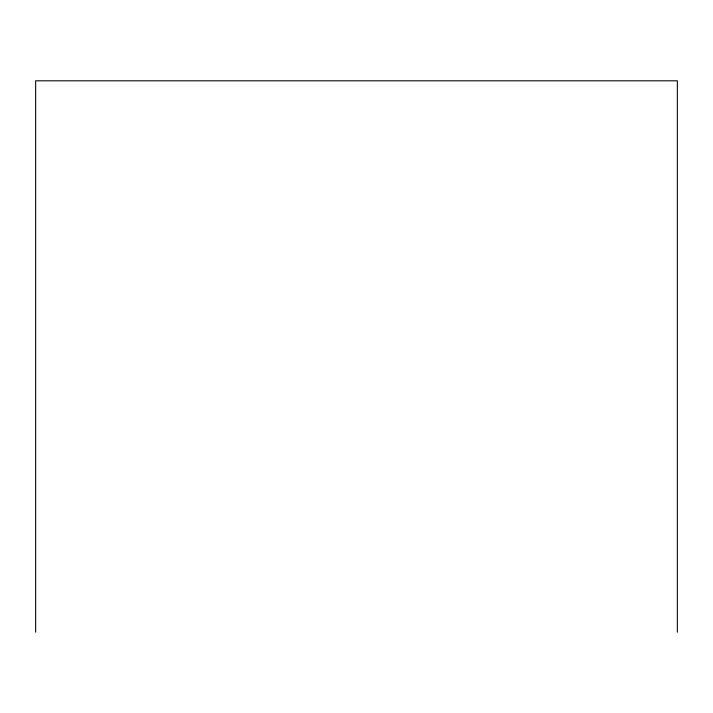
<?xml version="1.0" encoding="UTF-8"?>
<svg xmlns="http://www.w3.org/2000/svg" width="713" height="713" viewBox="0 0 713 713"><rect width="100%" height="100%" fill="white"/><g stroke="black" fill="none" stroke-linecap="round" stroke-linejoin="round"><path stroke-width="1.07" d="M677.35 632.19L677.35 80.81L35.65 80.81L35.65 632.19"/></g></svg>
